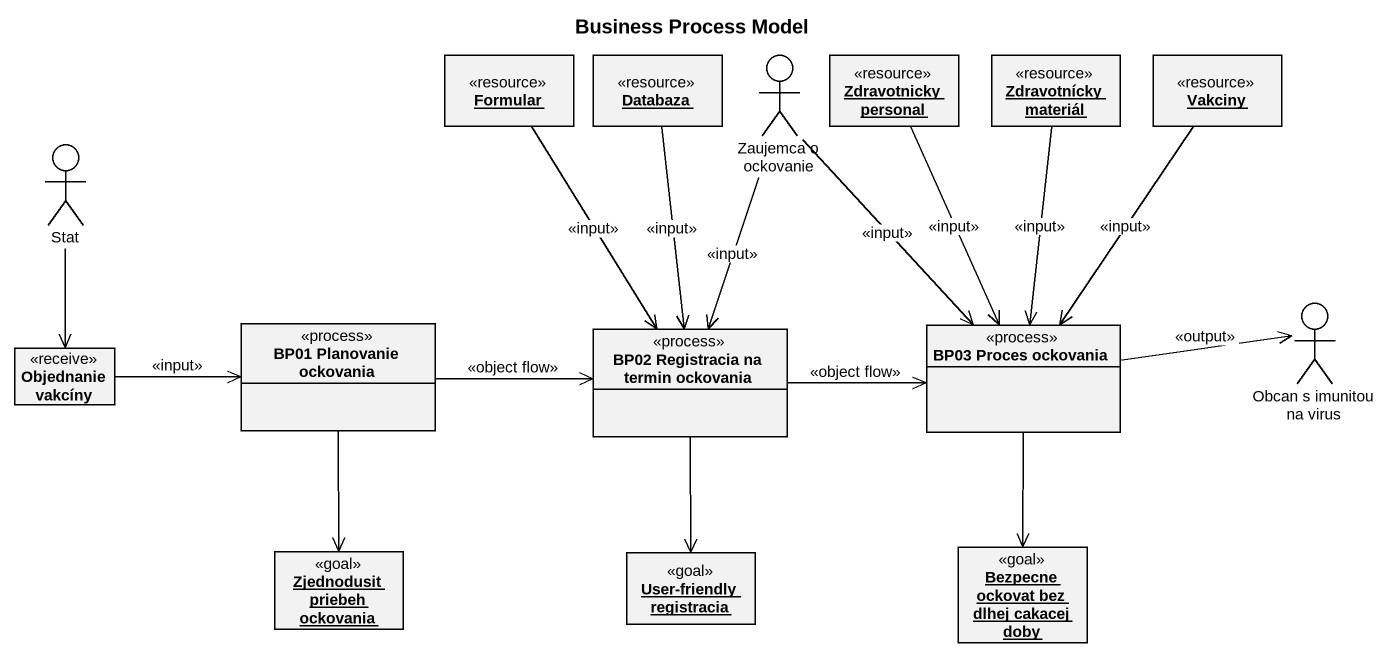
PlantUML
@startuml
title Business Process Model
allowmixing
hide circle
hide empty members
object Formular <<resource>>
object Databaza <<resource>>
actor "Zaujemca o ockovanie" as Zaujemca_o_ockovanie
object "Zdravotnicky personal" as Zdravotnicky_personal <<resource>>
object "Zdravotnícky materiál" as Zdravotnícky_materiál <<resource>>
object Vakciny <<resource>>
actor Stat
actor "Obcan s imunitou na virus" as Obcan_s_imunitou_na_virus
class "Objednanie vakcíny" as Objednanie_vakcíny <<receive>>
class "BP01 Planovanie ockovania" as BP01_Planovanie_ockovania <<process>>
class "BP02 Registracia na termin ockovania" as BP02_Registracia_na_termin <<process>>
class "BP03 Proces ockovania" as BP03_Proces_ockovania <<process>>
object "Zjednodusit priebeh ockovania" as Zjednodusit_priebeh <<goal>>
object "User-friendly registracia" as User_friendly_registracia <<goal>>
object "Bezpecne ockovat bez dlhej cakacej doby" as Bezpecne_ockovat_bez_dlhej <<goal>>
Formular --> BP02_Registracia_na_termin : <<input>>
Databaza --> BP02_Registracia_na_termin : <<input>>
Zaujemca_o_ockovanie --> BP02_Registracia_na_termin : <<input>>
Zaujemca_o_ockovanie --> BP03_Proces_ockovania : <<input>>
Zdravotnicky_personal --> BP03_Proces_ockovania : <<input>>
Zdravotnícky_materiál --> BP03_Proces_ockovania : <<input>>
Vakciny --> BP03_Proces_ockovania : <<input>>
Stat --> Objednanie_vakcíny
Objednanie_vakcíny -right-> BP01_Planovanie_ockovania : <<input>>
BP01_Planovanie_ockovania -right-> BP02_Registracia_na_termin : <<object flow>>
BP01_Planovanie_ockovania --> Zjednodusit_priebeh
BP02_Registracia_na_termin -right-> BP03_Proces_ockovania : <<object flow>>
BP02_Registracia_na_termin --> User_friendly_registracia
BP03_Proces_ockovania -right-> Obcan_s_imunitou_na_virus : <<output>>
BP03_Proces_ockovania --> Bezpecne_ockovat_bez_dlhej
@enduml
